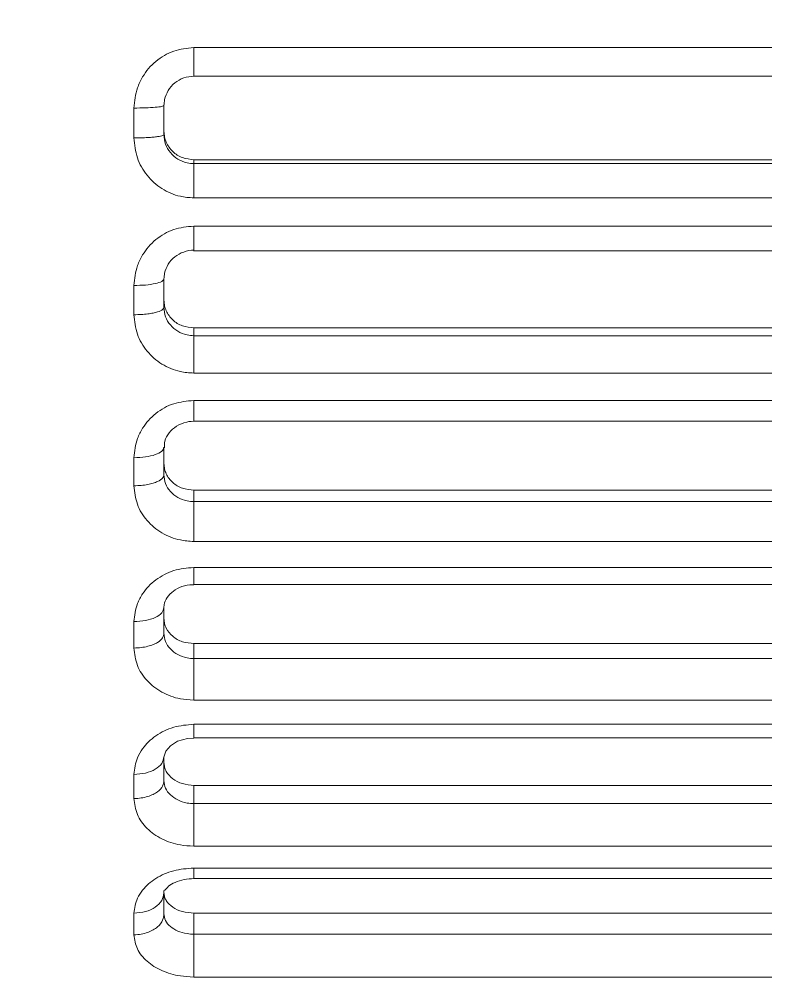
# Model space of a CAD drawing. Header units: inches. Extents: x 0.54 to 10.46, y 0.74 to 7.76.
# Drawn here: x 8.1599 to 8.246, y 4.6755 to 4.7871 of the extents above; entities that cross this region are included whole.
import ezdxf

# ---------------------------------------------------------------- set-up
doc = ezdxf.new("R2010")
doc.units = ezdxf.units.IN
doc.header["$MEASUREMENT"] = 0
doc.layers.add('BG', color=7, linetype='Continuous')
doc.layers.add('MCG-INT-4FT', color=7, linetype='Continuous')

# ---------------------------------------------------------------- blocks, each defined once
blk = doc.blocks.new('block 3')
at = {"layer": 'BG', "true_color": 0xffffff}
h = blk.add_hatch(color=7, dxfattribs=at)
h.dxf.hatch_style = 2
edge = h.paths.add_edge_path()
edge.add_spline(control_points=[(10.29599, 0.90612), (10.29599, 0.90612), (0.87112, 0.90612), (0.87112, 0.90612), (0.87016, 0.90612), (0.86938, 0.90689), (0.86938, 0.90785), (0.86938, 0.90785), (0.86938, 7.59215), (0.86938, 7.59215), (0.86938, 7.59311), (0.87016, 7.59389), (0.87112, 7.59389), (0.87112, 7.59389), (10.29599, 7.59389), (10.29599, 7.59389), (10.29696, 7.59389), (10.29773, 7.59311), (10.29773, 7.59215), (10.29773, 7.59215), (10.29773, 0.90785), (10.29773, 0.90785), (10.29773, 0.90689), (10.29696, 0.90612), (10.29599, 0.90612)], knot_values=[0, 0, 0, 0, 1, 1, 1, 2, 2, 2, 3, 3, 3, 4, 4, 4, 5, 5, 5, 6, 6, 6, 7, 7, 7, 8, 8, 8, 8], degree=3, periodic=1)
h.paths.add_polyline_path([(0.87286, 0.90959), (10.29426, 0.90959), (10.29426, 7.59042), (0.87286, 7.59042)])
at = {"layer": 'BG', "lineweight": 0}
blk.add_open_spline([(10.29599, 0.90612), (10.29599, 0.90612), (0.87112, 0.90612), (0.87112, 0.90612), (0.87016, 0.90612), (0.86938, 0.90689), (0.86938, 0.90785), (0.86938, 0.90785), (0.86938, 7.59215), (0.86938, 7.59215), (0.86938, 7.59311), (0.87016, 7.59389), (0.87112, 7.59389), (0.87112, 7.59389), (10.29599, 7.59389), (10.29599, 7.59389), (10.29696, 7.59389), (10.29773, 7.59311), (10.29773, 7.59215), (10.29773, 7.59215), (10.29773, 0.90785), (10.29773, 0.90785), (10.29773, 0.90689), (10.29696, 0.90612), (10.29599, 0.90612)], degree=3, knots=[0, 0, 0, 0, 1, 1, 1, 2, 2, 2, 3, 3, 3, 4, 4, 4, 5, 5, 5, 6, 6, 6, 7, 7, 7, 8, 8, 8, 8], dxfattribs=at)
blk = doc.blocks.new('block 2')
at = {"layer": 'BG'}
blk.add_blockref('block 3', (0, 0), dxfattribs=at)
blk = doc.blocks.new('block 69')
at = {"layer": 'BG', "true_color": 0xffffff}
h = blk.add_hatch(color=7, dxfattribs=at)
h.dxf.hatch_style = 2
edge = h.paths.add_edge_path()
edge.add_spline(control_points=[(10.46309, 0.739), (10.46309, 0.739), (0.53691, 0.739), (0.53691, 0.739), (0.53595, 0.739), (0.53517, 0.73978), (0.53517, 0.74074), (0.53517, 0.74074), (0.53517, 7.75926), (0.53517, 7.75926), (0.53517, 7.76022), (0.53595, 7.761), (0.53691, 7.761), (0.53691, 7.761), (10.46309, 7.761), (10.46309, 7.761), (10.46406, 7.761), (10.46483, 7.76022), (10.46483, 7.75926), (10.46483, 7.75926), (10.46483, 0.74074), (10.46483, 0.74074), (10.46483, 0.73978), (10.46406, 0.739), (10.46309, 0.739)], knot_values=[0, 0, 0, 0, 1, 1, 1, 2, 2, 2, 3, 3, 3, 4, 4, 4, 5, 5, 5, 6, 6, 6, 7, 7, 7, 8, 8, 8, 8], degree=3, periodic=1)
h.paths.add_polyline_path([(0.53864, 0.74248), (10.46136, 0.74248), (10.46136, 7.75752), (0.53864, 7.75752)])
at = {"layer": 'BG', "lineweight": 0}
blk.add_open_spline([(10.46309, 0.739), (10.46309, 0.739), (0.53691, 0.739), (0.53691, 0.739), (0.53595, 0.739), (0.53517, 0.73978), (0.53517, 0.74074), (0.53517, 0.74074), (0.53517, 7.75926), (0.53517, 7.75926), (0.53517, 7.76022), (0.53595, 7.761), (0.53691, 7.761), (0.53691, 7.761), (10.46309, 7.761), (10.46309, 7.761), (10.46406, 7.761), (10.46483, 7.76022), (10.46483, 7.75926), (10.46483, 7.75926), (10.46483, 0.74074), (10.46483, 0.74074), (10.46483, 0.73978), (10.46406, 0.739), (10.46309, 0.739)], degree=3, knots=[0, 0, 0, 0, 1, 1, 1, 2, 2, 2, 3, 3, 3, 4, 4, 4, 5, 5, 5, 6, 6, 6, 7, 7, 7, 8, 8, 8, 8], dxfattribs=at)
blk = doc.blocks.new('block 68')
at = {"layer": 'BG'}
blk.add_blockref('block 69', (0, 0), dxfattribs=at)
blk = doc.blocks.new('block 2048')
at = {"layer": 'MCG-INT-4FT', "color": 7, "lineweight": 5, "true_color": 0xffffff}
blk.add_lwpolyline([(8.18, 4.78057), (8.30449, 4.78057)], dxfattribs=at)
blk = doc.blocks.new('block 2049')
at = {"layer": 'MCG-INT-4FT', "color": 7, "lineweight": 5, "true_color": 0xffffff}
blk.add_lwpolyline([(8.18, 4.76043), (8.30449, 4.76043)], dxfattribs=at)
blk = doc.blocks.new('block 2051')
at = {"layer": 'MCG-INT-4FT', "color": 7, "lineweight": 5, "true_color": 0xffffff}
blk.add_open_spline([(8.17664, 4.73767), (8.17664, 4.73794), (8.17663, 4.7382), (8.17668, 4.73845), (8.17675, 4.73882), (8.17694, 4.73913), (8.17719, 4.73943), (8.17742, 4.73971), (8.17769, 4.73997), (8.17802, 4.74018), (8.17837, 4.7404), (8.17878, 4.74057), (8.1792, 4.74066), (8.17987, 4.74081), (8.18058, 4.74079), (8.18129, 4.74076)], degree=3, knots=[0, 0, 0, 0, 1, 1, 1, 2, 2, 2, 3, 3, 3, 4, 4, 4, 5, 5, 5, 5], dxfattribs=at)
blk = doc.blocks.new('block 2052')
at = {"layer": 'MCG-INT-4FT', "color": 7, "lineweight": 5, "true_color": 0xffffff}
blk.add_lwpolyline([(8.18, 4.74076), (8.30449, 4.74076)], dxfattribs=at)
blk = doc.blocks.new('block 2054')
at = {"layer": 'MCG-INT-4FT', "color": 7, "lineweight": 5, "true_color": 0xffffff}
blk.add_open_spline([(8.17658, 4.71924), (8.17658, 4.71971), (8.17666, 4.71992), (8.17684, 4.72022), (8.17698, 4.72045), (8.17719, 4.72075), (8.17747, 4.72099), (8.17772, 4.72122), (8.17803, 4.72141), (8.17837, 4.72156), (8.17874, 4.72172), (8.17915, 4.72184), (8.17956, 4.72187), (8.17972, 4.72189), (8.17988, 4.72188), (8.18004, 4.72188)], degree=3, knots=[0, 0, 0, 0, 1, 1, 1, 2, 2, 2, 3, 3, 3, 4, 4, 4, 5, 5, 5, 5], dxfattribs=at)
blk = doc.blocks.new('block 2055')
at = {"layer": 'MCG-INT-4FT', "color": 7, "lineweight": 5, "true_color": 0xffffff}
blk.add_lwpolyline([(8.18, 4.7219), (8.30449, 4.7219)], dxfattribs=at)
blk = doc.blocks.new('block 2056')
at = {"layer": 'MCG-INT-4FT', "color": 7, "lineweight": 5, "true_color": 0xffffff}
blk.add_open_spline([(8.17658, 4.702), (8.17658, 4.702), (8.17679, 4.70269), (8.17679, 4.70269), (8.17679, 4.70269), (8.17733, 4.7033), (8.17733, 4.7033), (8.17733, 4.7033), (8.17815, 4.70381), (8.17815, 4.70381), (8.17815, 4.70381), (8.17928, 4.70414), (8.17928, 4.70414), (8.17928, 4.70414), (8.18004, 4.70417), (8.18004, 4.70417)], degree=3, knots=[0, 0, 0, 0, 1, 1, 1, 2, 2, 2, 3, 3, 3, 4, 4, 4, 5, 5, 5, 5], dxfattribs=at)
blk = doc.blocks.new('block 2057')
at = {"layer": 'MCG-INT-4FT', "color": 7, "lineweight": 5, "true_color": 0xffffff}
blk.add_lwpolyline([(8.18, 4.7042), (8.30449, 4.7042)], dxfattribs=at)
blk = doc.blocks.new('block 2058')
at = {"layer": 'MCG-INT-4FT', "color": 7, "lineweight": 5, "true_color": 0xffffff}
blk.add_open_spline([(8.17658, 4.68633), (8.17658, 4.6868), (8.17658, 4.68654), (8.1767, 4.68663), (8.17678, 4.68669), (8.17691, 4.68689), (8.17712, 4.68708), (8.17731, 4.68724), (8.17756, 4.68739), (8.17786, 4.68752), (8.17817, 4.68766), (8.17853, 4.68779), (8.17892, 4.68786), (8.17928, 4.68793), (8.17966, 4.68794), (8.18003, 4.68796)], degree=3, knots=[0, 0, 0, 0, 1, 1, 1, 2, 2, 2, 3, 3, 3, 4, 4, 4, 5, 5, 5, 5], dxfattribs=at)
blk = doc.blocks.new('block 2059')
at = {"layer": 'MCG-INT-4FT', "color": 7, "lineweight": 5, "true_color": 0xffffff}
blk.add_lwpolyline([(8.18, 4.68797), (8.30449, 4.68797)], dxfattribs=at)
blk = doc.blocks.new('block 2080')
at = {"layer": 'MCG-INT-4FT', "color": 7, "lineweight": 5, "true_color": 0xffffff}
blk.add_lwpolyline([(8.18002, 4.78388), (8.30447, 4.78388)], dxfattribs=at)
blk = doc.blocks.new('block 2081')
at = {"layer": 'MCG-INT-4FT', "color": 7, "lineweight": 5, "true_color": 0xffffff}
blk.add_open_spline([(8.17312, 4.77691), (8.1732, 4.7777), (8.17328, 4.7785), (8.17353, 4.77924), (8.17367, 4.77968), (8.17387, 4.78011), (8.17412, 4.78051), (8.17452, 4.78118), (8.17504, 4.78179), (8.17565, 4.7823), (8.17626, 4.78281), (8.17695, 4.78322), (8.1777, 4.78347), (8.17844, 4.78372), (8.17923, 4.7838), (8.18002, 4.78388)], degree=3, knots=[0, 0, 0, 0, 1, 1, 1, 2, 2, 2, 3, 3, 3, 4, 4, 4, 5, 5, 5, 5], dxfattribs=at)
blk = doc.blocks.new('block 2082')
at = {"layer": 'MCG-INT-4FT', "color": 7, "lineweight": 5, "true_color": 0xffffff}
blk.add_lwpolyline([(8.17312, 4.77346), (8.17312, 4.77691)], dxfattribs=at)
blk = doc.blocks.new('block 2083')
at = {"layer": 'MCG-INT-4FT', "color": 7, "lineweight": 5, "true_color": 0xffffff}
blk.add_open_spline([(8.18001, 4.76654), (8.17949, 4.76657), (8.17897, 4.76661), (8.17847, 4.76672), (8.17771, 4.76688), (8.17699, 4.76719), (8.17634, 4.76761), (8.17569, 4.76803), (8.17511, 4.76855), (8.17463, 4.76915), (8.17414, 4.76975), (8.17375, 4.77044), (8.17351, 4.77117), (8.17328, 4.7719), (8.1732, 4.77268), (8.17312, 4.77346)], degree=3, knots=[0, 0, 0, 0, 1, 1, 1, 2, 2, 2, 3, 3, 3, 4, 4, 4, 5, 5, 5, 5], dxfattribs=at)
blk = doc.blocks.new('block 2084')
at = {"layer": 'MCG-INT-4FT', "color": 7, "lineweight": 5, "true_color": 0xffffff}
blk.add_lwpolyline([(8.30449, 4.76654), (8.18001, 4.76654)], dxfattribs=at)
blk = doc.blocks.new('block 2088')
at = {"layer": 'MCG-INT-4FT', "color": 7, "lineweight": 5, "true_color": 0xffffff}
blk.add_lwpolyline([(8.18002, 4.76328), (8.30447, 4.76328)], dxfattribs=at)
blk = doc.blocks.new('block 2089')
at = {"layer": 'MCG-INT-4FT', "color": 7, "lineweight": 5, "true_color": 0xffffff}
blk.add_open_spline([(8.17312, 4.75643), (8.1732, 4.75721), (8.17328, 4.75798), (8.17353, 4.75872), (8.17367, 4.75915), (8.17387, 4.75957), (8.17412, 4.75996), (8.17452, 4.76062), (8.17504, 4.76122), (8.17565, 4.76172), (8.17626, 4.76222), (8.17695, 4.76263), (8.1777, 4.76288), (8.17844, 4.76312), (8.17923, 4.7632), (8.18002, 4.76328)], degree=3, knots=[0, 0, 0, 0, 1, 1, 1, 2, 2, 2, 3, 3, 3, 4, 4, 4, 5, 5, 5, 5], dxfattribs=at)
blk = doc.blocks.new('block 2090')
at = {"layer": 'MCG-INT-4FT', "color": 7, "lineweight": 5, "true_color": 0xffffff}
blk.add_lwpolyline([(8.17312, 4.75305), (8.17312, 4.75643)], dxfattribs=at)
blk = doc.blocks.new('block 2091')
at = {"layer": 'MCG-INT-4FT', "color": 7, "lineweight": 5, "true_color": 0xffffff}
blk.add_open_spline([(8.18001, 4.74632), (8.17949, 4.74635), (8.17897, 4.74639), (8.17847, 4.74649), (8.17771, 4.74665), (8.17699, 4.74695), (8.17634, 4.74736), (8.17569, 4.74776), (8.17511, 4.74827), (8.17463, 4.74885), (8.17414, 4.74944), (8.17375, 4.75011), (8.17351, 4.75082), (8.17328, 4.75154), (8.1732, 4.75229), (8.17312, 4.75305)], degree=3, knots=[0, 0, 0, 0, 1, 1, 1, 2, 2, 2, 3, 3, 3, 4, 4, 4, 5, 5, 5, 5], dxfattribs=at)
blk = doc.blocks.new('block 2092')
at = {"layer": 'MCG-INT-4FT', "color": 7, "lineweight": 5, "true_color": 0xffffff}
blk.add_lwpolyline([(8.30449, 4.74632), (8.18001, 4.74632)], dxfattribs=at)
blk = doc.blocks.new('block 2096')
at = {"layer": 'MCG-INT-4FT', "color": 7, "lineweight": 5, "true_color": 0xffffff}
blk.add_lwpolyline([(8.18002, 4.74316), (8.30447, 4.74316)], dxfattribs=at)
blk = doc.blocks.new('block 2097')
at = {"layer": 'MCG-INT-4FT', "color": 7, "lineweight": 5, "true_color": 0xffffff}
blk.add_open_spline([(8.17312, 4.73655), (8.1732, 4.7373), (8.17328, 4.73805), (8.17353, 4.73876), (8.17367, 4.73917), (8.17387, 4.73957), (8.17412, 4.73995), (8.17452, 4.74059), (8.17504, 4.74116), (8.17565, 4.74165), (8.17626, 4.74214), (8.17695, 4.74253), (8.1777, 4.74277), (8.17844, 4.74301), (8.17923, 4.74308), (8.18002, 4.74316)], degree=3, knots=[0, 0, 0, 0, 1, 1, 1, 2, 2, 2, 3, 3, 3, 4, 4, 4, 5, 5, 5, 5], dxfattribs=at)
blk = doc.blocks.new('block 2098')
at = {"layer": 'MCG-INT-4FT', "color": 7, "lineweight": 5, "true_color": 0xffffff}
blk.add_lwpolyline([(8.17312, 4.73331), (8.17312, 4.73655)], dxfattribs=at)
blk = doc.blocks.new('block 2099')
at = {"layer": 'MCG-INT-4FT', "color": 7, "lineweight": 5, "true_color": 0xffffff}
blk.add_open_spline([(8.18001, 4.72688), (8.17949, 4.72691), (8.17897, 4.72695), (8.17847, 4.72705), (8.17771, 4.72719), (8.17699, 4.72748), (8.17634, 4.72787), (8.17569, 4.72826), (8.17511, 4.72874), (8.17463, 4.7293), (8.17414, 4.72986), (8.17375, 4.7305), (8.17351, 4.73118), (8.17328, 4.73186), (8.1732, 4.73259), (8.17312, 4.73331)], degree=3, knots=[0, 0, 0, 0, 1, 1, 1, 2, 2, 2, 3, 3, 3, 4, 4, 4, 5, 5, 5, 5], dxfattribs=at)
blk = doc.blocks.new('block 2100')
at = {"layer": 'MCG-INT-4FT', "color": 7, "lineweight": 5, "true_color": 0xffffff}
blk.add_lwpolyline([(8.30449, 4.72688), (8.18001, 4.72688)], dxfattribs=at)
blk = doc.blocks.new('block 2104')
at = {"layer": 'MCG-INT-4FT', "color": 7, "lineweight": 5, "true_color": 0xffffff}
blk.add_lwpolyline([(8.18002, 4.72388), (8.30447, 4.72388)], dxfattribs=at)
blk = doc.blocks.new('block 2105')
at = {"layer": 'MCG-INT-4FT', "color": 7, "lineweight": 5, "true_color": 0xffffff}
blk.add_open_spline([(8.17312, 4.71763), (8.1732, 4.71834), (8.17328, 4.71904), (8.17353, 4.71971), (8.17367, 4.7201), (8.17387, 4.72048), (8.17412, 4.72084), (8.17452, 4.72144), (8.17504, 4.72199), (8.17565, 4.72245), (8.17626, 4.72291), (8.17695, 4.72328), (8.1777, 4.72351), (8.17844, 4.72373), (8.17923, 4.72381), (8.18002, 4.72388)], degree=3, knots=[0, 0, 0, 0, 1, 1, 1, 2, 2, 2, 3, 3, 3, 4, 4, 4, 5, 5, 5, 5], dxfattribs=at)
blk = doc.blocks.new('block 2106')
at = {"layer": 'MCG-INT-4FT', "color": 7, "lineweight": 5, "true_color": 0xffffff}
blk.add_lwpolyline([(8.17312, 4.71458), (8.17312, 4.71763)], dxfattribs=at)
blk = doc.blocks.new('block 2107')
at = {"layer": 'MCG-INT-4FT', "color": 7, "lineweight": 5, "true_color": 0xffffff}
blk.add_open_spline([(8.18001, 4.70857), (8.17949, 4.7086), (8.17897, 4.70863), (8.17847, 4.70872), (8.17771, 4.70886), (8.17699, 4.70913), (8.17634, 4.70949), (8.17569, 4.70985), (8.17511, 4.7103), (8.17463, 4.71082), (8.17414, 4.71135), (8.17375, 4.71194), (8.17351, 4.71258), (8.17328, 4.71322), (8.1732, 4.7139), (8.17312, 4.71458)], degree=3, knots=[0, 0, 0, 0, 1, 1, 1, 2, 2, 2, 3, 3, 3, 4, 4, 4, 5, 5, 5, 5], dxfattribs=at)
blk = doc.blocks.new('block 2108')
at = {"layer": 'MCG-INT-4FT', "color": 7, "lineweight": 5, "true_color": 0xffffff}
blk.add_lwpolyline([(8.30449, 4.70857), (8.18001, 4.70857)], dxfattribs=at)
blk = doc.blocks.new('block 2112')
at = {"layer": 'MCG-INT-4FT', "color": 7, "lineweight": 5, "true_color": 0xffffff}
blk.add_lwpolyline([(8.18002, 4.70578), (8.30447, 4.70578)], dxfattribs=at)
blk = doc.blocks.new('block 2113')
at = {"layer": 'MCG-INT-4FT', "color": 7, "lineweight": 5, "true_color": 0xffffff}
blk.add_open_spline([(8.17312, 4.7), (8.1732, 4.70065), (8.17328, 4.7013), (8.17353, 4.70192), (8.17367, 4.70228), (8.17387, 4.70263), (8.17412, 4.70296), (8.17452, 4.70352), (8.17504, 4.70402), (8.17565, 4.70445), (8.17626, 4.70488), (8.17695, 4.70523), (8.1777, 4.70543), (8.17844, 4.70564), (8.17923, 4.70571), (8.18002, 4.70578)], degree=3, knots=[0, 0, 0, 0, 1, 1, 1, 2, 2, 2, 3, 3, 3, 4, 4, 4, 5, 5, 5, 5], dxfattribs=at)
blk = doc.blocks.new('block 2114')
at = {"layer": 'MCG-INT-4FT', "color": 7, "lineweight": 5, "true_color": 0xffffff}
blk.add_lwpolyline([(8.17312, 4.6972), (8.17312, 4.7)], dxfattribs=at)
blk = doc.blocks.new('block 2115')
at = {"layer": 'MCG-INT-4FT', "color": 7, "lineweight": 5, "true_color": 0xffffff}
blk.add_open_spline([(8.18001, 4.69171), (8.17949, 4.69174), (8.17897, 4.69177), (8.17847, 4.69185), (8.17771, 4.69198), (8.17699, 4.69222), (8.17634, 4.69255), (8.17569, 4.69288), (8.17511, 4.69329), (8.17463, 4.69376), (8.17414, 4.69424), (8.17375, 4.69479), (8.17351, 4.69537), (8.17328, 4.69596), (8.1732, 4.69658), (8.17312, 4.6972)], degree=3, knots=[0, 0, 0, 0, 1, 1, 1, 2, 2, 2, 3, 3, 3, 4, 4, 4, 5, 5, 5, 5], dxfattribs=at)
blk = doc.blocks.new('block 2116')
at = {"layer": 'MCG-INT-4FT', "color": 7, "lineweight": 5, "true_color": 0xffffff}
blk.add_lwpolyline([(8.30449, 4.69171), (8.18001, 4.69171)], dxfattribs=at)
blk = doc.blocks.new('block 2120')
at = {"layer": 'MCG-INT-4FT', "color": 7, "lineweight": 5, "true_color": 0xffffff}
blk.add_lwpolyline([(8.18002, 4.68918), (8.30447, 4.68918)], dxfattribs=at)
blk = doc.blocks.new('block 2121')
at = {"layer": 'MCG-INT-4FT', "color": 7, "lineweight": 5, "true_color": 0xffffff}
blk.add_open_spline([(8.17312, 4.68398), (8.1732, 4.68456), (8.17328, 4.68514), (8.17353, 4.6857), (8.17367, 4.68602), (8.17387, 4.68634), (8.17412, 4.68664), (8.17452, 4.68714), (8.17504, 4.6876), (8.17565, 4.68798), (8.17626, 4.68837), (8.17695, 4.68868), (8.1777, 4.68887), (8.17844, 4.68906), (8.17923, 4.68912), (8.18002, 4.68918)], degree=3, knots=[0, 0, 0, 0, 1, 1, 1, 2, 2, 2, 3, 3, 3, 4, 4, 4, 5, 5, 5, 5], dxfattribs=at)
blk = doc.blocks.new('block 2122')
at = {"layer": 'MCG-INT-4FT', "color": 7, "lineweight": 5, "true_color": 0xffffff}
blk.add_lwpolyline([(8.17312, 4.68147), (8.17312, 4.68398)], dxfattribs=at)
blk = doc.blocks.new('block 2123')
at = {"layer": 'MCG-INT-4FT', "color": 7, "lineweight": 5, "true_color": 0xffffff}
blk.add_open_spline([(8.18001, 4.6766), (8.17949, 4.67663), (8.17897, 4.67666), (8.17847, 4.67673), (8.17771, 4.67684), (8.17699, 4.67706), (8.17634, 4.67735), (8.17569, 4.67764), (8.17511, 4.678), (8.17463, 4.67842), (8.17414, 4.67884), (8.17375, 4.67933), (8.17351, 4.67984), (8.17328, 4.68036), (8.1732, 4.68092), (8.17312, 4.68147)], degree=3, knots=[0, 0, 0, 0, 1, 1, 1, 2, 2, 2, 3, 3, 3, 4, 4, 4, 5, 5, 5, 5], dxfattribs=at)
blk = doc.blocks.new('block 2124')
at = {"layer": 'MCG-INT-4FT', "color": 7, "lineweight": 5, "true_color": 0xffffff}
blk.add_lwpolyline([(8.30449, 4.6766), (8.18001, 4.6766)], dxfattribs=at)
blk = doc.blocks.new('block 2148')
at = {"layer": 'MCG-INT-4FT', "color": 7, "lineweight": 5, "true_color": 0xffffff}
blk.add_open_spline([(8.18004, 4.78058), (8.17964, 4.78058), (8.17923, 4.78051), (8.17886, 4.78038), (8.17848, 4.78024), (8.17813, 4.78005), (8.17783, 4.7798), (8.17753, 4.77956), (8.17727, 4.77926), (8.17707, 4.77893), (8.17687, 4.77861), (8.17673, 4.77825), (8.17665, 4.77789), (8.17661, 4.77766), (8.17658, 4.77744), (8.17658, 4.77721)], degree=3, knots=[0, 0, 0, 0, 1, 1, 1, 2, 2, 2, 3, 3, 3, 4, 4, 4, 5, 5, 5, 5], dxfattribs=at)
blk = doc.blocks.new('block 2149')
at = {"layer": 'MCG-INT-4FT', "color": 7, "lineweight": 5, "true_color": 0xffffff}
blk.add_open_spline([(8.17658, 4.77721), (8.17653, 4.77717), (8.17648, 4.77713), (8.17632, 4.77709), (8.17616, 4.77706), (8.17589, 4.77702), (8.17557, 4.777), (8.17524, 4.77697), (8.17486, 4.77694), (8.17445, 4.77693), (8.17403, 4.77692), (8.17358, 4.77691), (8.17312, 4.77691)], degree=3, knots=[0, 0, 0, 0, 1, 1, 1, 2, 2, 2, 3, 3, 3, 4, 4, 4, 4], dxfattribs=at)
blk = doc.blocks.new('block 2150')
at = {"layer": 'MCG-INT-4FT', "color": 7, "lineweight": 5, "true_color": 0xffffff}
blk.add_open_spline([(8.18004, 4.78058), (8.18004, 4.78059), (8.18004, 4.7806), (8.18004, 4.78068), (8.18004, 4.78078), (8.18003, 4.78097), (8.18003, 4.78122), (8.18003, 4.78136), (8.18003, 4.78152), (8.18003, 4.7817), (8.18003, 4.78188), (8.18003, 4.78209), (8.18003, 4.78231), (8.18003, 4.78254), (8.18003, 4.78279), (8.18002, 4.78305), (8.18002, 4.78332), (8.18002, 4.7836), (8.18002, 4.78388)], degree=3, knots=[0, 0, 0, 0, 1, 1, 1, 2, 2, 2, 3, 3, 3, 4, 4, 4, 5, 5, 5, 6, 6, 6, 6], dxfattribs=at)
blk = doc.blocks.new('block 2174')
at = {"layer": 'MCG-INT-4FT', "color": 7, "lineweight": 5, "true_color": 0xffffff}
blk.add_open_spline([(8.17658, 4.77384), (8.17655, 4.77381), (8.17652, 4.77377), (8.17642, 4.77373), (8.1763, 4.77368), (8.17609, 4.77364), (8.17583, 4.77361), (8.17568, 4.77359), (8.17551, 4.77357), (8.17533, 4.77355), (8.17514, 4.77353), (8.17493, 4.77352), (8.17471, 4.7735), (8.17447, 4.77349), (8.17422, 4.77348), (8.17396, 4.77347), (8.17369, 4.77346), (8.17341, 4.77346), (8.17312, 4.77346)], degree=3, knots=[0, 0, 0, 0, 1, 1, 1, 2, 2, 2, 3, 3, 3, 4, 4, 4, 5, 5, 5, 6, 6, 6, 6], dxfattribs=at)
blk = doc.blocks.new('block 2175')
at = {"layer": 'MCG-INT-4FT', "color": 7, "lineweight": 5, "true_color": 0xffffff}
blk.add_open_spline([(8.17658, 4.77384), (8.17658, 4.77347), (8.17665, 4.7731), (8.17677, 4.77274), (8.1769, 4.77239), (8.17708, 4.77206), (8.17732, 4.77177), (8.17756, 4.77148), (8.17785, 4.77122), (8.17817, 4.77102), (8.1785, 4.77082), (8.17886, 4.77067), (8.17924, 4.77059), (8.1795, 4.77053), (8.17977, 4.77049), (8.18004, 4.77049)], degree=3, knots=[0, 0, 0, 0, 1, 1, 1, 2, 2, 2, 3, 3, 3, 4, 4, 4, 5, 5, 5, 5], dxfattribs=at)
blk = doc.blocks.new('block 2176')
at = {"layer": 'MCG-INT-4FT', "color": 7, "lineweight": 5, "true_color": 0xffffff}
blk.add_open_spline([(8.18001, 4.76654), (8.18002, 4.76678), (8.18002, 4.76701), (8.18002, 4.76725), (8.18002, 4.76751), (8.18002, 4.76776), (8.18002, 4.76801), (8.18003, 4.76842), (8.18003, 4.7688), (8.18003, 4.76914), (8.18003, 4.76933), (8.18003, 4.7695), (8.18003, 4.76966), (8.18003, 4.76982), (8.18003, 4.76996), (8.18004, 4.77007), (8.18004, 4.77028), (8.18004, 4.77039), (8.18004, 4.77049)], degree=3, knots=[0, 0, 0, 0, 1, 1, 1, 2, 2, 2, 3, 3, 3, 4, 4, 4, 5, 5, 5, 6, 6, 6, 6], dxfattribs=at)
blk = doc.blocks.new('block 2178')
at = {"layer": 'MCG-INT-4FT', "color": 7, "lineweight": 5, "true_color": 0xffffff}
blk.add_lwpolyline([(8.17658, 4.77721), (8.17658, 4.77384)], dxfattribs=at)
blk = doc.blocks.new('block 2179')
at = {"layer": 'MCG-INT-4FT', "color": 7, "lineweight": 5, "true_color": 0xffffff}
blk.add_lwpolyline([(8.18004, 4.77049), (8.30447, 4.77049)], dxfattribs=at)
blk = doc.blocks.new('block 2183')
at = {"layer": 'MCG-INT-4FT', "color": 7, "lineweight": 5, "true_color": 0xffffff}
blk.add_open_spline([(8.18004, 4.7605), (8.17964, 4.7605), (8.17923, 4.76043), (8.17886, 4.76029), (8.17848, 4.76016), (8.17813, 4.75997), (8.17783, 4.75973), (8.17753, 4.75949), (8.17727, 4.7592), (8.17707, 4.75888), (8.17687, 4.75856), (8.17673, 4.75821), (8.17665, 4.75785), (8.17661, 4.75763), (8.17658, 4.75741), (8.17658, 4.75718)], degree=3, knots=[0, 0, 0, 0, 1, 1, 1, 2, 2, 2, 3, 3, 3, 4, 4, 4, 5, 5, 5, 5], dxfattribs=at)
blk = doc.blocks.new('block 2184')
at = {"layer": 'MCG-INT-4FT', "color": 7, "lineweight": 5, "true_color": 0xffffff}
blk.add_open_spline([(8.17658, 4.75718), (8.17653, 4.75708), (8.17648, 4.75698), (8.17632, 4.75689), (8.17616, 4.7568), (8.17589, 4.75672), (8.17557, 4.75665), (8.17524, 4.75658), (8.17486, 4.75652), (8.17445, 4.75648), (8.17403, 4.75645), (8.17358, 4.75644), (8.17312, 4.75643)], degree=3, knots=[0, 0, 0, 0, 1, 1, 1, 2, 2, 2, 3, 3, 3, 4, 4, 4, 4], dxfattribs=at)
blk = doc.blocks.new('block 2185')
at = {"layer": 'MCG-INT-4FT', "color": 7, "lineweight": 5, "true_color": 0xffffff}
blk.add_open_spline([(8.18004, 4.7605), (8.18004, 4.76049), (8.18003, 4.76063), (8.18003, 4.76084), (8.18003, 4.76095), (8.18003, 4.76108), (8.18003, 4.76123), (8.18003, 4.7614), (8.18003, 4.76158), (8.18003, 4.76178), (8.18003, 4.76199), (8.18003, 4.76222), (8.18002, 4.76247), (8.18002, 4.76273), (8.18002, 4.76301), (8.18002, 4.76328)], degree=3, knots=[0, 0, 0, 0, 1, 1, 1, 2, 2, 2, 3, 3, 3, 4, 4, 4, 5, 5, 5, 5], dxfattribs=at)
blk = doc.blocks.new('block 2198')
at = {"layer": 'MCG-INT-4FT', "color": 7, "lineweight": 5, "true_color": 0xffffff}
blk.add_lwpolyline([(8.17658, 4.75718), (8.17658, 4.75389)], dxfattribs=at)
blk = doc.blocks.new('block 2199')
at = {"layer": 'MCG-INT-4FT', "color": 7, "lineweight": 5, "true_color": 0xffffff}
blk.add_open_spline([(8.17658, 4.75389), (8.17655, 4.75381), (8.17652, 4.75372), (8.17642, 4.75364), (8.1763, 4.75354), (8.17609, 4.75345), (8.17583, 4.75337), (8.17568, 4.75333), (8.17551, 4.75329), (8.17533, 4.75325), (8.17514, 4.75321), (8.17493, 4.75318), (8.17471, 4.75315), (8.17447, 4.75312), (8.17422, 4.75309), (8.17396, 4.75308), (8.17369, 4.75306), (8.17341, 4.75306), (8.17312, 4.75305)], degree=3, knots=[0, 0, 0, 0, 1, 1, 1, 2, 2, 2, 3, 3, 3, 4, 4, 4, 5, 5, 5, 6, 6, 6, 6], dxfattribs=at)
blk = doc.blocks.new('block 2202')
at = {"layer": 'MCG-INT-4FT', "color": 7, "lineweight": 5, "true_color": 0xffffff}
blk.add_open_spline([(8.17658, 4.75389), (8.17658, 4.75353), (8.17665, 4.75316), (8.17677, 4.75282), (8.1769, 4.75248), (8.17708, 4.75215), (8.17732, 4.75187), (8.17756, 4.75159), (8.17785, 4.75134), (8.17817, 4.75115), (8.1785, 4.75095), (8.17886, 4.75081), (8.17924, 4.75072), (8.1795, 4.75066), (8.17977, 4.75063), (8.18004, 4.75063)], degree=3, knots=[0, 0, 0, 0, 1, 1, 1, 2, 2, 2, 3, 3, 3, 4, 4, 4, 5, 5, 5, 5], dxfattribs=at)
blk = doc.blocks.new('block 2203')
at = {"layer": 'MCG-INT-4FT', "color": 7, "lineweight": 5, "true_color": 0xffffff}
blk.add_open_spline([(8.18001, 4.74632), (8.18002, 4.74656), (8.18002, 4.74681), (8.18002, 4.74706), (8.18002, 4.74728), (8.18002, 4.7475), (8.18002, 4.74772), (8.18003, 4.74816), (8.18003, 4.74859), (8.18003, 4.74898), (8.18003, 4.74919), (8.18003, 4.74938), (8.18003, 4.74957), (8.18003, 4.74974), (8.18003, 4.74991), (8.18004, 4.75004), (8.18004, 4.7503), (8.18004, 4.75047), (8.18004, 4.75063)], degree=3, knots=[0, 0, 0, 0, 1, 1, 1, 2, 2, 2, 3, 3, 3, 4, 4, 4, 5, 5, 5, 6, 6, 6, 6], dxfattribs=at)
blk = doc.blocks.new('block 2206')
at = {"layer": 'MCG-INT-4FT', "color": 7, "lineweight": 5, "true_color": 0xffffff}
blk.add_open_spline([(8.18004, 4.77094), (8.17959, 4.77099), (8.17913, 4.77104), (8.17871, 4.77119), (8.1783, 4.77134), (8.17791, 4.77159), (8.17759, 4.7719), (8.17728, 4.77221), (8.17702, 4.77257), (8.17684, 4.77296), (8.17676, 4.77316), (8.17669, 4.77337), (8.17665, 4.77358), (8.17661, 4.77379), (8.17659, 4.774), (8.17658, 4.77422)], degree=3, knots=[0, 0, 0, 0, 1, 1, 1, 2, 2, 2, 3, 3, 3, 4, 4, 4, 5, 5, 5, 5], dxfattribs=at)
blk = doc.blocks.new('block 2207')
at = {"layer": 'MCG-INT-4FT', "color": 7, "lineweight": 5, "true_color": 0xffffff}
blk.add_lwpolyline([(8.18004, 4.77094), (8.18004, 4.77049)], dxfattribs=at)
blk = doc.blocks.new('block 2208')
at = {"layer": 'MCG-INT-4FT', "color": 7, "lineweight": 5, "true_color": 0xffffff}
blk.add_lwpolyline([(8.18004, 4.77094), (8.30447, 4.77094)], dxfattribs=at)
blk = doc.blocks.new('block 2209')
at = {"layer": 'MCG-INT-4FT', "color": 7, "lineweight": 5, "true_color": 0xffffff}
blk.add_lwpolyline([(8.18004, 4.75063), (8.30447, 4.75063)], dxfattribs=at)
blk = doc.blocks.new('block 2212')
at = {"layer": 'MCG-INT-4FT', "color": 7, "lineweight": 5, "true_color": 0xffffff}
blk.add_open_spline([(8.17658, 4.73775), (8.17653, 4.73759), (8.17648, 4.73743), (8.17632, 4.73729), (8.17616, 4.73715), (8.17589, 4.73701), (8.17557, 4.7369), (8.17524, 4.73679), (8.17486, 4.7367), (8.17445, 4.73664), (8.17403, 4.73659), (8.17358, 4.73657), (8.17312, 4.73655)], degree=3, knots=[0, 0, 0, 0, 1, 1, 1, 2, 2, 2, 3, 3, 3, 4, 4, 4, 4], dxfattribs=at)
blk = doc.blocks.new('block 2213')
at = {"layer": 'MCG-INT-4FT', "color": 7, "lineweight": 5, "true_color": 0xffffff}
blk.add_open_spline([(8.18004, 4.74076), (8.18003, 4.7408), (8.18003, 4.74083), (8.18003, 4.74097), (8.18003, 4.74105), (8.18003, 4.74116), (8.18003, 4.74129), (8.18003, 4.74143), (8.18003, 4.74158), (8.18003, 4.74176), (8.18003, 4.74195), (8.18003, 4.74216), (8.18002, 4.74239), (8.18002, 4.74263), (8.18002, 4.7429), (8.18002, 4.74316)], degree=3, knots=[0, 0, 0, 0, 1, 1, 1, 2, 2, 2, 3, 3, 3, 4, 4, 4, 5, 5, 5, 5], dxfattribs=at)
blk = doc.blocks.new('block 2214')
at = {"layer": 'MCG-INT-4FT', "color": 7, "lineweight": 5, "true_color": 0xffffff}
blk.add_open_spline([(8.18004, 4.75153), (8.17959, 4.75157), (8.17913, 4.75162), (8.17871, 4.75177), (8.1783, 4.75191), (8.17791, 4.75216), (8.17759, 4.75246), (8.17728, 4.75276), (8.17702, 4.75311), (8.17684, 4.7535), (8.17676, 4.75369), (8.17669, 4.75389), (8.17665, 4.75409), (8.17661, 4.7543), (8.17659, 4.75451), (8.17658, 4.75472)], degree=3, knots=[0, 0, 0, 0, 1, 1, 1, 2, 2, 2, 3, 3, 3, 4, 4, 4, 5, 5, 5, 5], dxfattribs=at)
blk = doc.blocks.new('block 2215')
at = {"layer": 'MCG-INT-4FT', "color": 7, "lineweight": 5, "true_color": 0xffffff}
blk.add_lwpolyline([(8.18004, 4.75153), (8.18004, 4.75063)], dxfattribs=at)
blk = doc.blocks.new('block 2230')
at = {"layer": 'MCG-INT-4FT', "color": 7, "lineweight": 5, "true_color": 0xffffff}
blk.add_lwpolyline([(8.18004, 4.75153), (8.30447, 4.75153)], dxfattribs=at)
blk = doc.blocks.new('block 2233')
at = {"layer": 'MCG-INT-4FT', "color": 7, "lineweight": 5, "true_color": 0xffffff}
blk.add_lwpolyline([(8.17658, 4.73775), (8.17658, 4.73459)], dxfattribs=at)
blk = doc.blocks.new('block 2234')
at = {"layer": 'MCG-INT-4FT', "color": 7, "lineweight": 5, "true_color": 0xffffff}
blk.add_open_spline([(8.17658, 4.73459), (8.17655, 4.73446), (8.17652, 4.73433), (8.17642, 4.7342), (8.1763, 4.73406), (8.17609, 4.73392), (8.17583, 4.7338), (8.17568, 4.73373), (8.17551, 4.73367), (8.17533, 4.73361), (8.17514, 4.73355), (8.17493, 4.7335), (8.17471, 4.73346), (8.17447, 4.73341), (8.17422, 4.73337), (8.17396, 4.73335), (8.17369, 4.73333), (8.17341, 4.73332), (8.17312, 4.73331)], degree=3, knots=[0, 0, 0, 0, 1, 1, 1, 2, 2, 2, 3, 3, 3, 4, 4, 4, 5, 5, 5, 6, 6, 6, 6], dxfattribs=at)
blk = doc.blocks.new('block 2237')
at = {"layer": 'MCG-INT-4FT', "color": 7, "lineweight": 5, "true_color": 0xffffff}
blk.add_open_spline([(8.17658, 4.73459), (8.17658, 4.73424), (8.17665, 4.73389), (8.17677, 4.73356), (8.1769, 4.73323), (8.17708, 4.73293), (8.17732, 4.73266), (8.17756, 4.73238), (8.17785, 4.73215), (8.17817, 4.73197), (8.1785, 4.73178), (8.17886, 4.73164), (8.17924, 4.73156), (8.1795, 4.7315), (8.17977, 4.73148), (8.18004, 4.73148)], degree=3, knots=[0, 0, 0, 0, 1, 1, 1, 2, 2, 2, 3, 3, 3, 4, 4, 4, 5, 5, 5, 5], dxfattribs=at)
blk = doc.blocks.new('block 2238')
at = {"layer": 'MCG-INT-4FT', "color": 7, "lineweight": 5, "true_color": 0xffffff}
blk.add_open_spline([(8.18001, 4.72688), (8.18002, 4.72713), (8.18002, 4.72738), (8.18002, 4.72765), (8.18002, 4.72784), (8.18002, 4.72804), (8.18002, 4.72824), (8.18003, 4.72869), (8.18003, 4.72914), (8.18003, 4.72956), (8.18003, 4.72978), (8.18003, 4.72999), (8.18003, 4.73019), (8.18003, 4.73039), (8.18003, 4.73057), (8.18004, 4.73073), (8.18004, 4.73104), (8.18004, 4.73126), (8.18004, 4.73148)], degree=3, knots=[0, 0, 0, 0, 1, 1, 1, 2, 2, 2, 3, 3, 3, 4, 4, 4, 5, 5, 5, 6, 6, 6, 6], dxfattribs=at)
blk = doc.blocks.new('block 2239')
at = {"layer": 'MCG-INT-4FT', "color": 7, "lineweight": 5, "true_color": 0xffffff}
blk.add_lwpolyline([(8.18004, 4.73148), (8.30447, 4.73148)], dxfattribs=at)
blk = doc.blocks.new('block 2242')
at = {"layer": 'MCG-INT-4FT', "color": 7, "lineweight": 5, "true_color": 0xffffff}
blk.add_open_spline([(8.18004, 4.7328), (8.17959, 4.73285), (8.17913, 4.73289), (8.17871, 4.73303), (8.1783, 4.73317), (8.17791, 4.7334), (8.17759, 4.73369), (8.17728, 4.73398), (8.17702, 4.73431), (8.17684, 4.73468), (8.17676, 4.73487), (8.17669, 4.73506), (8.17665, 4.73526), (8.17661, 4.73545), (8.17659, 4.73566), (8.17658, 4.73586)], degree=3, knots=[0, 0, 0, 0, 1, 1, 1, 2, 2, 2, 3, 3, 3, 4, 4, 4, 5, 5, 5, 5], dxfattribs=at)
blk = doc.blocks.new('block 2243')
at = {"layer": 'MCG-INT-4FT', "color": 7, "lineweight": 5, "true_color": 0xffffff}
blk.add_lwpolyline([(8.18004, 4.7328), (8.18004, 4.73148)], dxfattribs=at)
blk = doc.blocks.new('block 2246')
at = {"layer": 'MCG-INT-4FT', "color": 7, "lineweight": 5, "true_color": 0xffffff}
blk.add_open_spline([(8.17658, 4.71925), (8.17653, 4.71904), (8.17648, 4.71882), (8.17632, 4.71863), (8.17616, 4.71843), (8.17589, 4.71826), (8.17557, 4.7181), (8.17524, 4.71795), (8.17486, 4.71783), (8.17445, 4.71775), (8.17403, 4.71768), (8.17358, 4.71765), (8.17312, 4.71763)], degree=3, knots=[0, 0, 0, 0, 1, 1, 1, 2, 2, 2, 3, 3, 3, 4, 4, 4, 4], dxfattribs=at)
blk = doc.blocks.new('block 2247')
at = {"layer": 'MCG-INT-4FT', "color": 7, "lineweight": 5, "true_color": 0xffffff}
blk.add_open_spline([(8.18003, 4.72196), (8.18003, 4.72203), (8.18003, 4.72211), (8.18003, 4.72222), (8.18003, 4.72233), (8.18003, 4.72245), (8.18003, 4.72261), (8.18003, 4.72277), (8.18003, 4.72295), (8.18002, 4.72316), (8.18002, 4.72338), (8.18002, 4.72363), (8.18002, 4.72388)], degree=3, knots=[0, 0, 0, 0, 1, 1, 1, 2, 2, 2, 3, 3, 3, 4, 4, 4, 4], dxfattribs=at)
blk = doc.blocks.new('block 2248')
at = {"layer": 'MCG-INT-4FT', "color": 7, "lineweight": 5, "true_color": 0xffffff}
blk.add_lwpolyline([(8.18004, 4.7328), (8.30447, 4.7328)], dxfattribs=at)
blk = doc.blocks.new('block 2251')
at = {"layer": 'MCG-INT-4FT', "color": 7, "lineweight": 5, "true_color": 0xffffff}
blk.add_lwpolyline([(8.17658, 4.71925), (8.17658, 4.71628)], dxfattribs=at)
blk = doc.blocks.new('block 2252')
at = {"layer": 'MCG-INT-4FT', "color": 7, "lineweight": 5, "true_color": 0xffffff}
blk.add_open_spline([(8.17658, 4.71628), (8.17655, 4.7161), (8.17652, 4.71593), (8.17642, 4.71577), (8.1763, 4.71557), (8.17609, 4.71539), (8.17583, 4.71522), (8.17568, 4.71514), (8.17551, 4.71505), (8.17533, 4.71498), (8.17514, 4.7149), (8.17493, 4.71483), (8.17471, 4.71478), (8.17447, 4.71471), (8.17422, 4.71467), (8.17396, 4.71464), (8.17369, 4.7146), (8.17341, 4.71459), (8.17312, 4.71458)], degree=3, knots=[0, 0, 0, 0, 1, 1, 1, 2, 2, 2, 3, 3, 3, 4, 4, 4, 5, 5, 5, 6, 6, 6, 6], dxfattribs=at)
blk = doc.blocks.new('block 2255')
at = {"layer": 'MCG-INT-4FT', "color": 7, "lineweight": 5, "true_color": 0xffffff}
blk.add_open_spline([(8.17658, 4.71628), (8.17658, 4.71595), (8.17665, 4.71562), (8.17677, 4.71532), (8.1769, 4.71501), (8.17708, 4.71472), (8.17732, 4.71447), (8.17756, 4.71421), (8.17785, 4.71399), (8.17817, 4.71382), (8.1785, 4.71365), (8.17886, 4.71352), (8.17924, 4.71344), (8.1795, 4.71339), (8.17977, 4.71337), (8.18004, 4.71337)], degree=3, knots=[0, 0, 0, 0, 1, 1, 1, 2, 2, 2, 3, 3, 3, 4, 4, 4, 5, 5, 5, 5], dxfattribs=at)
blk = doc.blocks.new('block 2256')
at = {"layer": 'MCG-INT-4FT', "color": 7, "lineweight": 5, "true_color": 0xffffff}
blk.add_open_spline([(8.18001, 4.70857), (8.18002, 4.70881), (8.18002, 4.70906), (8.18002, 4.70932), (8.18002, 4.70953), (8.18002, 4.70975), (8.18002, 4.70997), (8.18003, 4.71039), (8.18003, 4.71081), (8.18003, 4.71122), (8.18003, 4.71145), (8.18003, 4.71167), (8.18003, 4.71189), (8.18003, 4.7121), (8.18003, 4.7123), (8.18004, 4.71248), (8.18004, 4.71283), (8.18004, 4.7131), (8.18004, 4.71337)], degree=3, knots=[0, 0, 0, 0, 1, 1, 1, 2, 2, 2, 3, 3, 3, 4, 4, 4, 5, 5, 5, 6, 6, 6, 6], dxfattribs=at)
blk = doc.blocks.new('block 2257')
at = {"layer": 'MCG-INT-4FT', "color": 7, "lineweight": 5, "true_color": 0xffffff}
blk.add_open_spline([(8.18004, 4.7151), (8.17959, 4.71514), (8.17913, 4.71518), (8.17871, 4.71531), (8.1783, 4.71544), (8.17791, 4.71566), (8.17759, 4.71593), (8.17728, 4.7162), (8.17702, 4.71651), (8.17684, 4.71686), (8.17676, 4.71703), (8.17669, 4.71721), (8.17665, 4.7174), (8.17661, 4.71758), (8.17659, 4.71777), (8.17658, 4.71796)], degree=3, knots=[0, 0, 0, 0, 1, 1, 1, 2, 2, 2, 3, 3, 3, 4, 4, 4, 5, 5, 5, 5], dxfattribs=at)
blk = doc.blocks.new('block 2258')
at = {"layer": 'MCG-INT-4FT', "color": 7, "lineweight": 5, "true_color": 0xffffff}
blk.add_lwpolyline([(8.18004, 4.7151), (8.18004, 4.71337)], dxfattribs=at)
blk = doc.blocks.new('block 2261')
at = {"layer": 'MCG-INT-4FT', "color": 7, "lineweight": 5, "true_color": 0xffffff}
blk.add_lwpolyline([(8.18004, 4.7151), (8.30447, 4.7151)], dxfattribs=at)
blk = doc.blocks.new('block 2262')
at = {"layer": 'MCG-INT-4FT', "color": 7, "lineweight": 5, "true_color": 0xffffff}
blk.add_lwpolyline([(8.18004, 4.71337), (8.30447, 4.71337)], dxfattribs=at)
blk = doc.blocks.new('block 2265')
at = {"layer": 'MCG-INT-4FT', "color": 7, "lineweight": 5, "true_color": 0xffffff}
blk.add_open_spline([(8.17658, 4.70201), (8.17653, 4.70175), (8.17648, 4.70148), (8.17632, 4.70124), (8.17616, 4.701), (8.17589, 4.70078), (8.17557, 4.70059), (8.17524, 4.7004), (8.17486, 4.70025), (8.17445, 4.70015), (8.17403, 4.70006), (8.17358, 4.70003), (8.17312, 4.7)], degree=3, knots=[0, 0, 0, 0, 1, 1, 1, 2, 2, 2, 3, 3, 3, 4, 4, 4, 4], dxfattribs=at)
blk = doc.blocks.new('block 2266')
at = {"layer": 'MCG-INT-4FT', "color": 7, "lineweight": 5, "true_color": 0xffffff}
blk.add_open_spline([(8.18003, 4.70425), (8.18003, 4.70422), (8.18003, 4.70428), (8.18003, 4.70436), (8.18003, 4.70444), (8.18003, 4.70453), (8.18003, 4.70465), (8.18003, 4.70478), (8.18003, 4.70494), (8.18002, 4.70513), (8.18002, 4.70533), (8.18002, 4.70555), (8.18002, 4.70578)], degree=3, knots=[0, 0, 0, 0, 1, 1, 1, 2, 2, 2, 3, 3, 3, 4, 4, 4, 4], dxfattribs=at)
blk = doc.blocks.new('block 2269')
at = {"layer": 'MCG-INT-4FT', "color": 7, "lineweight": 5, "true_color": 0xffffff}
blk.add_lwpolyline([(8.17658, 4.70201), (8.17658, 4.69928)], dxfattribs=at)
blk = doc.blocks.new('block 2270')
at = {"layer": 'MCG-INT-4FT', "color": 7, "lineweight": 5, "true_color": 0xffffff}
blk.add_open_spline([(8.17658, 4.69928), (8.17655, 4.69907), (8.17652, 4.69886), (8.17642, 4.69865), (8.1763, 4.69841), (8.17609, 4.69819), (8.17583, 4.69799), (8.17568, 4.69788), (8.17551, 4.69778), (8.17533, 4.69769), (8.17514, 4.69759), (8.17493, 4.69751), (8.17471, 4.69744), (8.17447, 4.69736), (8.17422, 4.6973), (8.17396, 4.69727), (8.17369, 4.69723), (8.17341, 4.69721), (8.17312, 4.6972)], degree=3, knots=[0, 0, 0, 0, 1, 1, 1, 2, 2, 2, 3, 3, 3, 4, 4, 4, 5, 5, 5, 6, 6, 6, 6], dxfattribs=at)
blk = doc.blocks.new('block 2273')
at = {"layer": 'MCG-INT-4FT', "color": 7, "lineweight": 5, "true_color": 0xffffff}
blk.add_open_spline([(8.17658, 4.69928), (8.17658, 4.69898), (8.17665, 4.69868), (8.17677, 4.6984), (8.1769, 4.69812), (8.17708, 4.69786), (8.17732, 4.69763), (8.17756, 4.6974), (8.17785, 4.6972), (8.17817, 4.69704), (8.1785, 4.69688), (8.17886, 4.69676), (8.17924, 4.69669), (8.1795, 4.69665), (8.17977, 4.69662), (8.18004, 4.69662)], degree=3, knots=[0, 0, 0, 0, 1, 1, 1, 2, 2, 2, 3, 3, 3, 4, 4, 4, 5, 5, 5, 5], dxfattribs=at)
blk = doc.blocks.new('block 2274')
at = {"layer": 'MCG-INT-4FT', "color": 7, "lineweight": 5, "true_color": 0xffffff}
blk.add_open_spline([(8.18001, 4.69171), (8.18002, 4.69194), (8.18002, 4.69217), (8.18002, 4.69242), (8.18002, 4.69264), (8.18002, 4.69286), (8.18002, 4.6931), (8.18003, 4.69348), (8.18003, 4.69389), (8.18003, 4.69428), (8.18003, 4.69452), (8.18003, 4.69475), (8.18003, 4.69498), (8.18003, 4.6952), (8.18003, 4.69542), (8.18004, 4.69561), (8.18004, 4.69599), (8.18004, 4.69631), (8.18004, 4.69662)], degree=3, knots=[0, 0, 0, 0, 1, 1, 1, 2, 2, 2, 3, 3, 3, 4, 4, 4, 5, 5, 5, 6, 6, 6, 6], dxfattribs=at)
blk = doc.blocks.new('block 2276')
at = {"layer": 'MCG-INT-4FT', "color": 7, "lineweight": 5, "true_color": 0xffffff}
blk.add_lwpolyline([(8.18004, 4.69873), (8.30447, 4.69873)], dxfattribs=at)
blk = doc.blocks.new('block 2277')
at = {"layer": 'MCG-INT-4FT', "color": 7, "lineweight": 5, "true_color": 0xffffff}
blk.add_open_spline([(8.18004, 4.69873), (8.17959, 4.69877), (8.17913, 4.69881), (8.17871, 4.69893), (8.1783, 4.69905), (8.17791, 4.69925), (8.17759, 4.69949), (8.17728, 4.69974), (8.17702, 4.70003), (8.17684, 4.70034), (8.17676, 4.7005), (8.17669, 4.70067), (8.17665, 4.70084), (8.17661, 4.70101), (8.17659, 4.70118), (8.17658, 4.70135)], degree=3, knots=[0, 0, 0, 0, 1, 1, 1, 2, 2, 2, 3, 3, 3, 4, 4, 4, 5, 5, 5, 5], dxfattribs=at)
blk = doc.blocks.new('block 2278')
at = {"layer": 'MCG-INT-4FT', "color": 7, "lineweight": 5, "true_color": 0xffffff}
blk.add_lwpolyline([(8.18004, 4.69873), (8.18004, 4.69662)], dxfattribs=at)
blk = doc.blocks.new('block 2280')
at = {"layer": 'MCG-INT-4FT', "color": 7, "lineweight": 5, "true_color": 0xffffff}
blk.add_lwpolyline([(8.18004, 4.69662), (8.30447, 4.69662)], dxfattribs=at)
blk = doc.blocks.new('block 2283')
at = {"layer": 'MCG-INT-4FT', "color": 7, "lineweight": 5, "true_color": 0xffffff}
blk.add_open_spline([(8.17658, 4.68634), (8.17653, 4.68603), (8.17648, 4.68572), (8.17632, 4.68544), (8.17616, 4.68515), (8.17589, 4.68489), (8.17557, 4.68467), (8.17524, 4.68445), (8.17486, 4.68427), (8.17445, 4.68416), (8.17403, 4.68405), (8.17358, 4.68401), (8.17312, 4.68398)], degree=3, knots=[0, 0, 0, 0, 1, 1, 1, 2, 2, 2, 3, 3, 3, 4, 4, 4, 4], dxfattribs=at)
blk = doc.blocks.new('block 2284')
at = {"layer": 'MCG-INT-4FT', "color": 7, "lineweight": 5, "true_color": 0xffffff}
blk.add_open_spline([(8.18003, 4.68799), (8.18003, 4.68806), (8.18003, 4.68813), (8.18003, 4.68823), (8.18003, 4.68833), (8.18003, 4.68845), (8.18002, 4.68861), (8.18002, 4.68878), (8.18002, 4.68898), (8.18002, 4.68918)], degree=3, knots=[0, 0, 0, 0, 1, 1, 1, 2, 2, 2, 3, 3, 3, 3], dxfattribs=at)
blk = doc.blocks.new('block 2287')
at = {"layer": 'MCG-INT-4FT', "color": 7, "lineweight": 5, "true_color": 0xffffff}
blk.add_lwpolyline([(8.17658, 4.68634), (8.17658, 4.6839)], dxfattribs=at)
blk = doc.blocks.new('block 2288')
at = {"layer": 'MCG-INT-4FT', "color": 7, "lineweight": 5, "true_color": 0xffffff}
blk.add_open_spline([(8.17658, 4.6839), (8.17655, 4.68365), (8.17652, 4.68341), (8.17642, 4.68317), (8.1763, 4.68289), (8.17609, 4.68262), (8.17583, 4.68239), (8.17568, 4.68226), (8.17551, 4.68215), (8.17533, 4.68204), (8.17514, 4.68193), (8.17493, 4.68183), (8.17471, 4.68175), (8.17447, 4.68166), (8.17422, 4.68159), (8.17396, 4.68155), (8.17369, 4.6815), (8.17341, 4.68149), (8.17312, 4.68147)], degree=3, knots=[0, 0, 0, 0, 1, 1, 1, 2, 2, 2, 3, 3, 3, 4, 4, 4, 5, 5, 5, 6, 6, 6, 6], dxfattribs=at)
blk = doc.blocks.new('block 2291')
at = {"layer": 'MCG-INT-4FT', "color": 7, "lineweight": 5, "true_color": 0xffffff}
blk.add_open_spline([(8.17658, 4.6839), (8.17658, 4.68364), (8.17665, 4.68337), (8.17677, 4.68312), (8.1769, 4.68287), (8.17708, 4.68264), (8.17732, 4.68243), (8.17756, 4.68223), (8.17785, 4.68205), (8.17817, 4.68191), (8.1785, 4.68177), (8.17886, 4.68167), (8.17924, 4.68161), (8.1795, 4.68157), (8.17977, 4.68155), (8.18004, 4.68155)], degree=3, knots=[0, 0, 0, 0, 1, 1, 1, 2, 2, 2, 3, 3, 3, 4, 4, 4, 5, 5, 5, 5], dxfattribs=at)
blk = doc.blocks.new('block 2292')
at = {"layer": 'MCG-INT-4FT', "color": 7, "lineweight": 5, "true_color": 0xffffff}
blk.add_open_spline([(8.18001, 4.6766), (8.18002, 4.67681), (8.18002, 4.67702), (8.18002, 4.67726), (8.18002, 4.67746), (8.18002, 4.67769), (8.18002, 4.67792), (8.18003, 4.67829), (8.18003, 4.67868), (8.18003, 4.67908), (8.18003, 4.6793), (8.18003, 4.67953), (8.18003, 4.67976), (8.18003, 4.67999), (8.18003, 4.68021), (8.18004, 4.68043), (8.18004, 4.68084), (8.18004, 4.68119), (8.18004, 4.68155)], degree=3, knots=[0, 0, 0, 0, 1, 1, 1, 2, 2, 2, 3, 3, 3, 4, 4, 4, 5, 5, 5, 6, 6, 6, 6], dxfattribs=at)
blk = doc.blocks.new('block 2294')
at = {"layer": 'MCG-INT-4FT', "color": 7, "lineweight": 5, "true_color": 0xffffff}
blk.add_lwpolyline([(8.18004, 4.68399), (8.30447, 4.68399)], dxfattribs=at)
blk = doc.blocks.new('block 2295')
at = {"layer": 'MCG-INT-4FT', "color": 7, "lineweight": 5, "true_color": 0xffffff}
blk.add_open_spline([(8.18004, 4.68399), (8.17959, 4.68403), (8.17913, 4.68406), (8.17871, 4.68417), (8.1783, 4.68427), (8.17791, 4.68445), (8.17759, 4.68467), (8.17728, 4.68489), (8.17702, 4.68514), (8.17684, 4.68543), (8.17676, 4.68557), (8.17669, 4.68571), (8.17665, 4.68586), (8.17661, 4.68601), (8.17659, 4.68617), (8.17658, 4.68632)], degree=3, knots=[0, 0, 0, 0, 1, 1, 1, 2, 2, 2, 3, 3, 3, 4, 4, 4, 5, 5, 5, 5], dxfattribs=at)
blk = doc.blocks.new('block 2297')
at = {"layer": 'MCG-INT-4FT', "color": 7, "lineweight": 5, "true_color": 0xffffff}
blk.add_lwpolyline([(8.18004, 4.68399), (8.18004, 4.68155)], dxfattribs=at)
blk = doc.blocks.new('block 2298')
at = {"layer": 'MCG-INT-4FT', "color": 7, "lineweight": 5, "true_color": 0xffffff}
blk.add_lwpolyline([(8.18004, 4.68155), (8.30447, 4.68155)], dxfattribs=at)

msp = doc.modelspace()

# ---------------------------------------------------------------- block references
at = {"layer": 'BG'}
for name in ['block 68', 'block 2']:
    msp.add_blockref(name, (0, 0), dxfattribs=at)
at = {"layer": 'MCG-INT-4FT'}
for name in ['block 2081', 'block 2080', 'block 2150', 'block 2148', 'block 2048', 'block 2149', 'block 2082', 'block 2178', 'block 2174', 'block 2083', 'block 2206', 'block 2175', 'block 2176', 'block 2207', 'block 2208', 'block 2179', 'block 2084', 'block 2089', 'block 2088', 'block 2185', 'block 2183', 'block 2049', 'block 2184', 'block 2198', 'block 2090', 'block 2214', 'block 2199', 'block 2202', 'block 2091', 'block 2215', 'block 2230', 'block 2203', 'block 2209', 'block 2092', 'block 2097', 'block 2096', 'block 2213', 'block 2051', 'block 2052', 'block 2212', 'block 2233', 'block 2098', 'block 2242', 'block 2234', 'block 2237', 'block 2099', 'block 2243', 'block 2248', 'block 2238', 'block 2239', 'block 2100', 'block 2105', 'block 2104', 'block 2247', 'block 2054', 'block 2055', 'block 2246', 'block 2251', 'block 2106', 'block 2257', 'block 2252', 'block 2255', 'block 2107', 'block 2258', 'block 2261', 'block 2256', 'block 2262', 'block 2108', 'block 2113', 'block 2112', 'block 2266', 'block 2056', 'block 2057', 'block 2265', 'block 2269', 'block 2277', 'block 2114', 'block 2270', 'block 2273', 'block 2276', 'block 2278', 'block 2115', 'block 2274', 'block 2280', 'block 2116', 'block 2121', 'block 2120', 'block 2284', 'block 2058', 'block 2059', 'block 2283', 'block 2287', 'block 2295', 'block 2122', 'block 2294', 'block 2297', 'block 2288', 'block 2291', 'block 2123', 'block 2292', 'block 2298', 'block 2124']:
    msp.add_blockref(name, (0, 0), dxfattribs=at)

doc.saveas('drawing.dxf')
